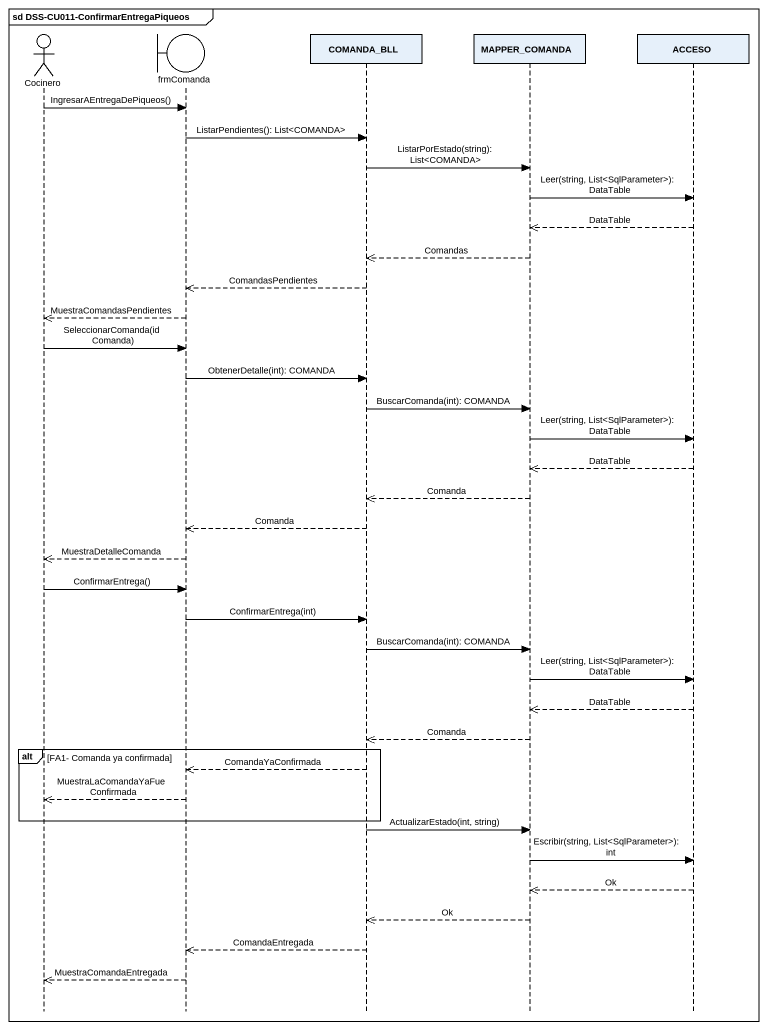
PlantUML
@startuml
mainframe sd DSS-CU011-ConfirmarEntregaPiqueos
hide footbox
actor Cocinero
boundary frmComanda
participant COMANDA_BLL
participant MAPPER_COMANDA
participant ACCESO

Cocinero -> frmComanda : IngresarAEntregaDePiqueos()
frmComanda -> COMANDA_BLL : ListarPendientes(): List<COMANDA>
COMANDA_BLL -> MAPPER_COMANDA : ListarPorEstado(string): List<COMANDA>
MAPPER_COMANDA -> ACCESO : Leer(string, List<SqlParameter>): DataTable
ACCESO -->> MAPPER_COMANDA : DataTable
MAPPER_COMANDA -->> COMANDA_BLL : Comandas
COMANDA_BLL -->> frmComanda : ComandasPendientes
frmComanda -->> Cocinero : MuestraComandasPendientes
Cocinero -> frmComanda : SeleccionarComanda(idComanda)
frmComanda -> COMANDA_BLL : ObtenerDetalle(int): COMANDA
COMANDA_BLL -> MAPPER_COMANDA : BuscarComanda(int): COMANDA
MAPPER_COMANDA -> ACCESO : Leer(string, List<SqlParameter>): DataTable
ACCESO -->> MAPPER_COMANDA : DataTable
MAPPER_COMANDA -->> COMANDA_BLL : Comanda
COMANDA_BLL -->> frmComanda : Comanda
frmComanda -->> Cocinero : MuestraDetalleComanda
Cocinero -> frmComanda : ConfirmarEntrega()
frmComanda -> COMANDA_BLL : ConfirmarEntrega(int)
COMANDA_BLL -> MAPPER_COMANDA : BuscarComanda(int): COMANDA
MAPPER_COMANDA -> ACCESO : Leer(string, List<SqlParameter>): DataTable
ACCESO -->> MAPPER_COMANDA : DataTable
MAPPER_COMANDA -->> COMANDA_BLL : Comanda
alt FA1- Comanda ya confirmada
  COMANDA_BLL -->> frmComanda : ComandaYaConfirmada
  frmComanda -->> Cocinero : MuestraLaComandaYaFueConfirmada
end
COMANDA_BLL -> MAPPER_COMANDA : ActualizarEstado(int, string)
MAPPER_COMANDA -> ACCESO : Escribir(string, List<SqlParameter>): int
ACCESO -->> MAPPER_COMANDA : Ok
MAPPER_COMANDA -->> COMANDA_BLL : Ok
COMANDA_BLL -->> frmComanda : ComandaEntregada
frmComanda -->> Cocinero : MuestraComandaEntregada
@enduml
